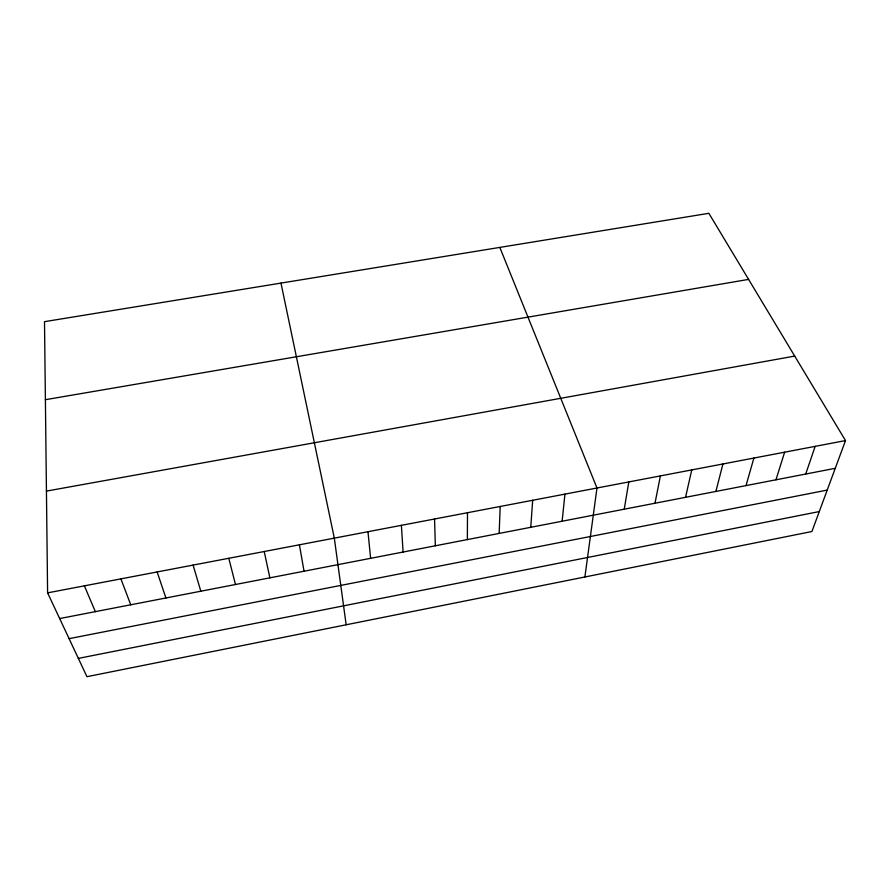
<?xml version="1.0" encoding="UTF-8"?>
<svg xmlns="http://www.w3.org/2000/svg" width="890" height="890" viewBox="0 0 890 890"><rect width="100%" height="100%" fill="white"/><g stroke="black" fill="none" stroke-linecap="round" stroke-linejoin="round"><path stroke-width="1.33" d="M467.361 539.585L467.495 512.718M499.157 533.422L500.202 506.477M530.751 527.303L532.687 500.28M562.124 521.229L564.939 494.117M584.897 576.976L596.979 488.009L499.824 247.409M624.246 509.191L628.796 481.935M654.995 503.239L660.391 475.905M685.534 497.321L691.764 469.909M715.883 491.436L722.936 463.968M746.02 485.606L753.886 458.061M775.958 479.799L784.635 452.187M805.706 474.036L815.173 446.357M845.5 440.572L811.914 531.519L86.942 676.689L47.604 592.862L44.5 321.668L708.863 213.311L845.5 440.572L47.604 592.862M78.365 658.4L819.29 511.561M69.097 638.653L827.222 490.09M59.663 618.561L835.254 468.318M46.436 491.102L794.703 356.089M45.39 399.699L748.59 279.393M84.383 585.843L95.341 611.652M120.895 578.867L130.752 604.799M157.13 571.959L165.918 597.98M193.097 565.094L200.817 591.227M228.797 558.275L235.472 584.508M264.23 551.511L269.87 577.844M280.973 283.098L334.317 538.139L346.166 624.78M299.407 544.802L304.035 571.224M367.971 531.719L370.629 558.319M401.379 525.334L403.092 552.034M434.554 519.004L435.332 545.793"/></g></svg>
